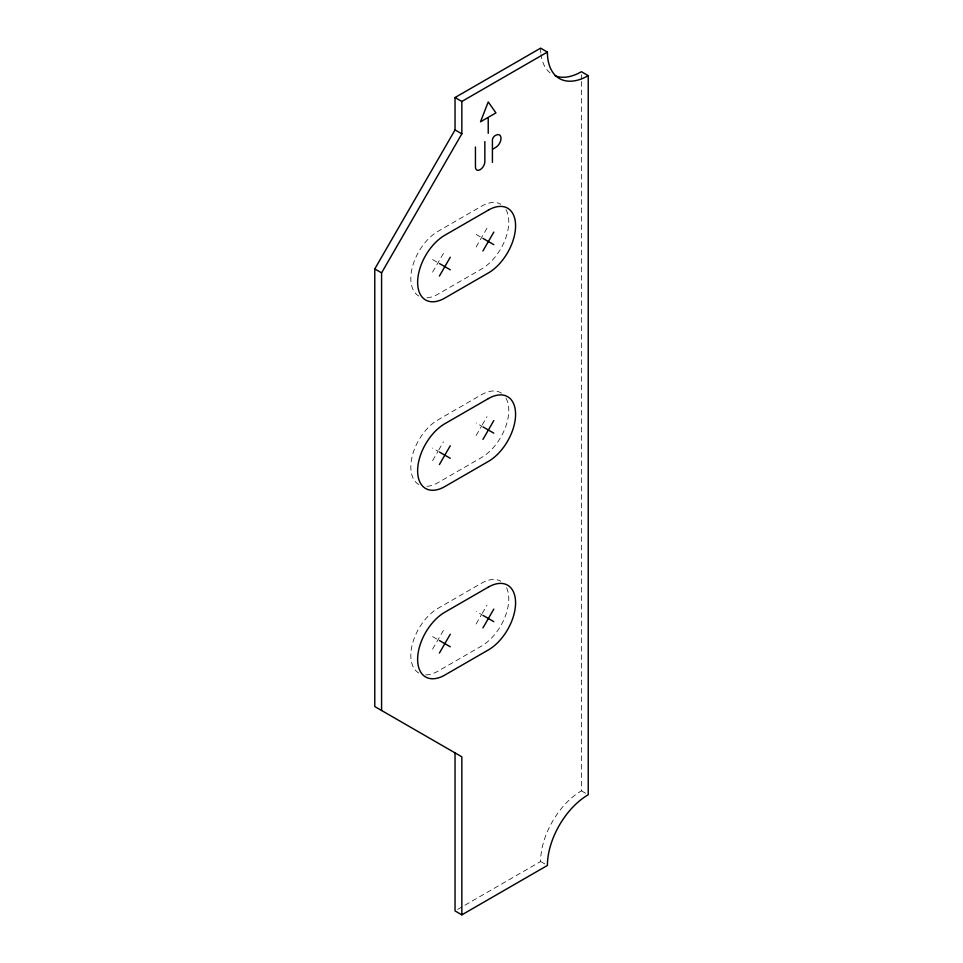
<?xml version="1.0" encoding="UTF-8"?>
<svg xmlns="http://www.w3.org/2000/svg" width="963" height="963" viewBox="0 0 963 963"><rect width="100%" height="100%" fill="white"/><g stroke="black" fill="none" stroke-linecap="round" stroke-linejoin="round"><path stroke-width="0.72" stroke-dasharray="4.82 3.61" d="M432.592 272.144L443.474 253.293M476.131 247.022L487.013 228.171M432.592 460.651L438.033 451.226L432.592 448.084M438.719 450.046L443.474 441.8M476.131 435.517L481.572 426.091L476.131 422.95M482.246 424.912L487.013 416.666M432.592 649.146L443.474 630.296M476.131 624.012L481.572 614.587L476.131 611.445M482.246 613.407L487.013 605.161M457.63 909.421L540.604 861.524A57.72 33.32 -60 0 1 581.423 790.84L581.423 80.736M476.131 234.454L481.572 237.596M432.592 259.577L438.033 262.718M432.592 636.579L438.033 639.721M581.423 790.84L585.949 793.452M540.604 861.524L545.142 864.136M581.423 74.717L581.423 79.231M550.186 72.947A57.72 33.32 -60 0 1 541.025 54.59M540.833 53.013A57.72 33.32 -60 0 1 540.604 48.15M425.682 674.846A38.472 22.209 -60 0 0 438.033 671.139L481.572 646.004A38.472 22.209 -60 0 0 505.804 586.323M418.797 673.041A38.472 22.209 -60 0 1 412.898 642.213A38.472 22.209 -60 0 1 438.033 608.303L481.572 583.169A38.472 22.209 -60 0 1 500.808 581.267M426.97 297.808A38.472 22.209 -60 0 0 438.033 294.136L481.572 269.002A38.472 22.209 -60 0 0 505.804 209.32M418.797 296.05A38.472 22.209 -60 0 1 412.898 265.21A38.472 22.209 -60 0 1 438.033 231.313L481.572 206.178A38.472 22.209 -60 0 1 500.808 204.264M426.97 486.315A38.472 22.209 -60 0 0 438.033 482.644L481.572 457.509A38.472 22.209 -60 0 0 505.13 396.78M418.797 484.545A38.472 22.209 -60 0 1 412.898 453.717A38.472 22.209 -60 0 1 438.033 419.808L481.572 394.674A38.472 22.209 -60 0 1 504.191 395.576"/><path stroke-width="1.44" d="M461.843 914.85L461.843 756.822L374.776 706.553L374.776 268.93L455.042 129.921L455.042 97.528L540.604 48.15L547.405 52.074A57.72 33.32 -60 0 0 588.224 75.644L588.224 794.764A57.72 33.32 -60 0 0 547.405 865.448L461.843 914.85L455.042 910.926L455.042 752.897M381.577 710.477L381.577 272.866L461.843 133.845L461.843 101.464L455.042 97.528M439.393 276.08L450.275 257.229M482.932 250.946L493.814 232.095M439.393 464.575L450.275 445.725M482.932 439.441L493.814 420.59M439.393 653.07L450.275 634.22M482.932 627.936L493.814 609.085M461.843 101.464L547.405 52.074M487.687 117.655L480.525 121.795L488.229 101.934L495.933 112.9L488.229 117.342L488.229 133.351M492.96 149.012L495.764 147.387A7.415 4.285 -60 0 0 501.013 138.311A7.415 4.285 -60 0 0 495.764 135.277L494.97 135.747A3.611 2.082 -60 0 0 492.418 140.165L492.418 162.35M588.224 75.644L581.423 71.707A57.72 33.32 -60 0 1 555.157 75.824M455.042 129.921L461.843 133.845M482.932 238.379L493.814 244.662M439.393 263.513L450.275 269.796M374.776 268.93L381.577 272.866M482.932 426.874L493.814 433.157M439.393 452.008L450.275 458.292M482.932 615.369L493.814 621.653M439.393 640.503L450.275 646.787M484.858 141.573L484.858 161.555A6.657 3.84 -60 0 1 480.152 169.705A6.657 3.84 -60 0 1 475.445 166.984L475.445 147.014M488.373 210.103L444.834 235.237A38.472 22.209 -60 0 0 417.629 282.364A38.472 22.209 -60 0 0 444.834 298.073L488.373 272.938A38.472 22.209 -60 0 0 515.578 225.811A38.472 22.209 -60 0 0 488.373 210.103M488.373 398.598L444.834 423.732A38.472 22.209 -60 0 0 417.629 470.859A38.472 22.209 -60 0 0 444.834 486.568L488.373 461.433A38.472 22.209 -60 0 0 515.578 414.307A38.472 22.209 -60 0 0 488.373 398.598M488.373 587.093L444.834 612.227A38.472 22.209 -60 0 0 417.629 659.354A38.472 22.209 -60 0 0 444.834 675.063L488.373 649.929A38.472 22.209 -60 0 0 515.578 602.802A38.472 22.209 -60 0 0 488.373 587.093"/></g></svg>
